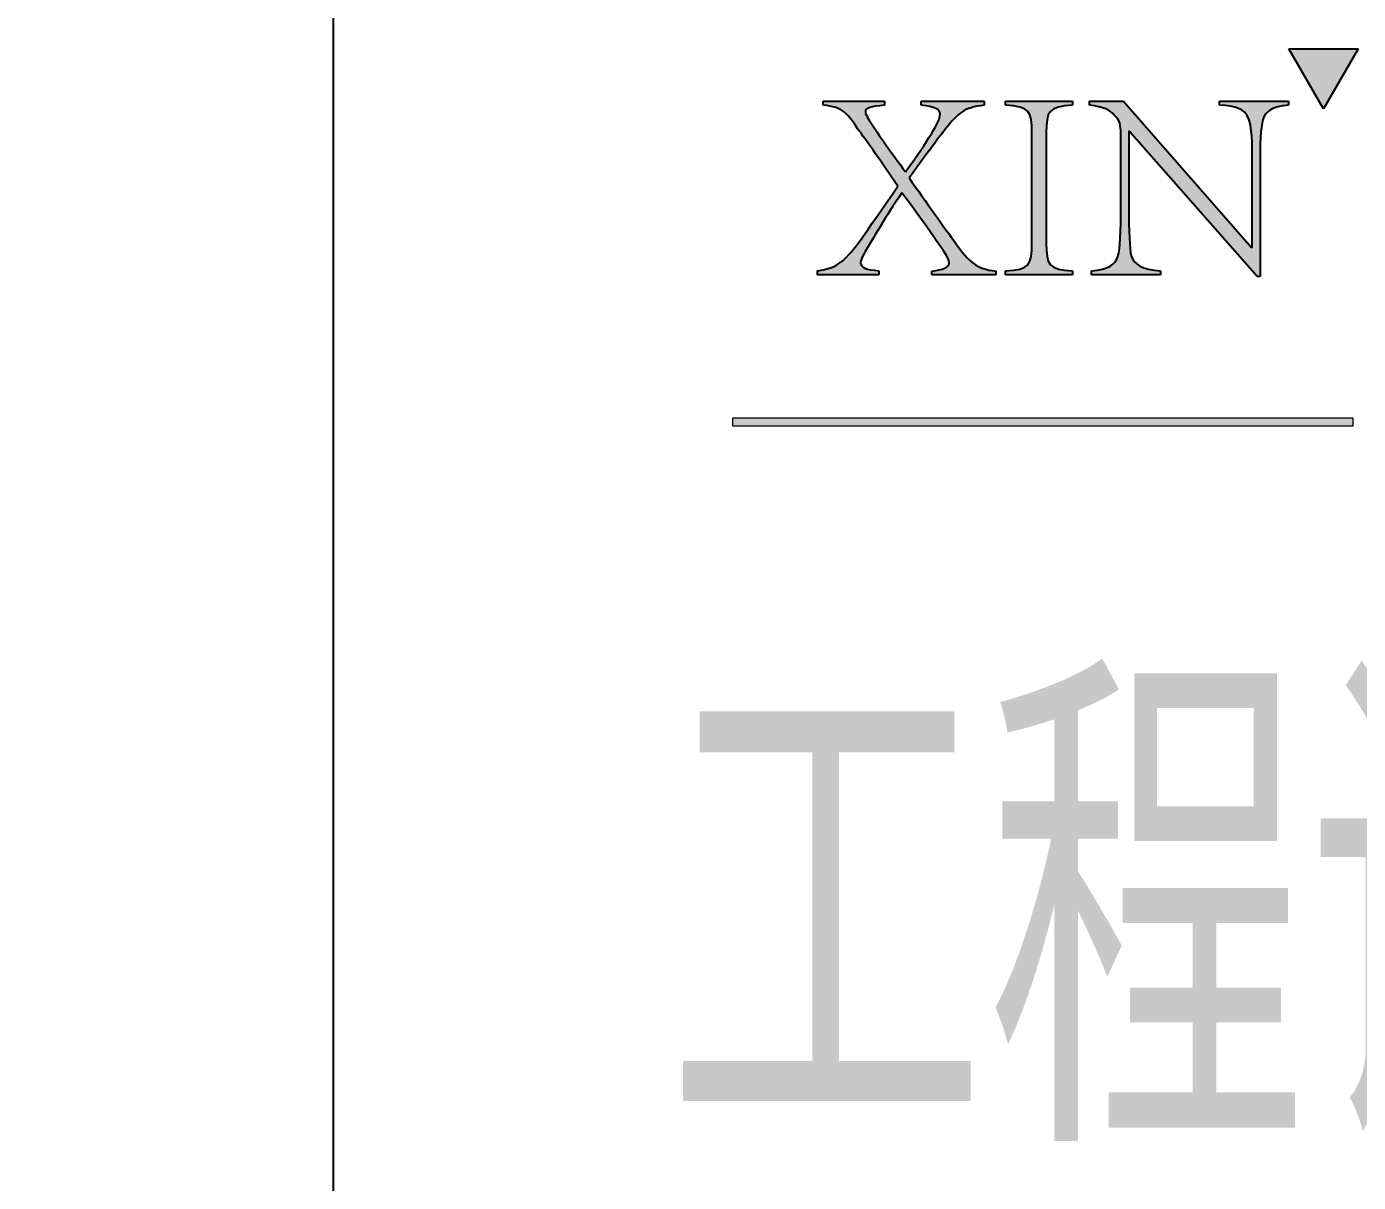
# Model space of a CAD drawing. Extents: x -191212 to 1245715665, y -234495 to 250873.
# Drawn here: x 207337 to 209038, y -75196 to -73719 of the extents above; entities that cross this region are included whole.
import ezdxf

# ---------------------------------------------------------------- set-up
doc = ezdxf.new("R2010")
doc.units = 0
doc.header["$LTSCALE"] = 500
doc.layers.get('0').update_dxf_attribs({"linetype": 'CONTINUOUS'})
doc.layers.get('Defpoints').update_dxf_attribs({"linetype": 'CONTINUOUS'})
for name, color, linetype in [('AXIS', 3, 'CONTINUOUS'), ('TWT_DIM', 3, 'CONTINUOUS'), ('图层 1', 7, 'CONTINUOUS')]:
    doc.layers.add(name, color=color, linetype=linetype)
doc.styles.add('-黑体', font='simhei.ttf', dxfattribs={"width": 0.8})
doc.styles.add('_TCH_DIM_T3', font='SIMPLEX', dxfattribs={"width": 0.705882, "bigfont": 'GBCBIG'})
doc.dimstyles.new('_TCH_ARCH&&200', dxfattribs={"dimtxt": 510, "dimasz": 200, "dimexe": 500, "dimexo": 600, "dimgap": 200, "dimtad": 1, "dimdec": 0, "dimzin": 0, "dimdsep": 46, "dimtxsty": '_TCH_DIM_T3', "dimblk": 'ARCHTICK', "dimcen": 0.09, "dimclrt": 225, "dimazin": 2, "dimtfac": 1, "dimtdec": 0, "dimtix": 1, "dimtmove": 2, "dimatfit": 3, "dimfxl": 1, "dimtolj": 1, "dimtzin": 0, "dimarcsym": 0})
doc.dimstyles.new('_TWT_ARCH&&100', dxfattribs={"dimtxt": 297.5, "dimasz": 100, "dimexe": 250, "dimexo": 300, "dimgap": 100, "dimtad": 1, "dimdec": 0, "dimzin": 0, "dimdsep": 46, "dimtxsty": '_TCH_DIM_T3', "dimblk": 'ARCHTICK', "dimcen": 0.09, "dimclrt": 7, "dimazin": 2, "dimtfac": 1, "dimtdec": 0, "dimtix": 1, "dimtmove": 2, "dimatfit": 3, "dimfxl": 1, "dimtolj": 1, "dimtzin": 0, "dimarcsym": 0})

# ---------------------------------------------------------------- blocks, each defined once
blk = doc.blocks.new('_ArchTick')
at = {"color": 0, "linetype": 'ByBlock', "const_width": 0.4}
blk.add_lwpolyline([(-0.5, -0.5), (0.5, 0.5)], dxfattribs=at)
blk = doc.blocks.new('*D200')
at = {"layer": 'AXIS', "color": 0, "lineweight": -2}
for p, q in [((278887.8, 52433.3), (283787.8, 52433.3)), ((283287.8, 44433.3), (283287.8, 52433.3)), ((278887.8, 44433.3), (283787.8, 44433.3))]:
    blk.add_line(p, q, dxfattribs=at)
at = {"layer": 'Defpoints', "color": 0}
for p in [(278287.8, 52433.3), (283287.8, 52433.3), (278287.8, 44433.3), (161593.6, -91198.8), (162081.3, -91198.8), (161593.6, -92638.9)]:
    blk.add_point(p, dxfattribs=at)
at = {"layer": 'TWT_DIM', "color": 0, "lineweight": -2}
for p, q in [((161893.6, -91198.8), (162331.3, -91198.8)), ((162081.3, -92638.9), (162081.3, -91198.8)), ((161893.6, -92638.9), (162331.3, -92638.9))]:
    blk.add_line(p, q, dxfattribs=at)
at = {"layer": 'AXIS', "color": 0, "lineweight": -2, "xscale": 200, "yscale": 200, "zscale": 200}
for p, rotation in [((283287.8, 52433.3), 90), ((283287.8, 44433.3), 270)]:
    blk.add_blockref('_ArchTick', p, dxfattribs=dict(at, rotation=rotation))
at = {"layer": 'TWT_DIM', "color": 0, "lineweight": -2, "xscale": 100, "yscale": 100, "zscale": 100}
for p, rotation in [((162081.3, -91198.8), 90), ((162081.3, -92638.9), 270)]:
    blk.add_blockref('_ArchTick', p, dxfattribs=dict(at, rotation=rotation))
at = {"layer": 'AXIS', "color": 7, "insert": (282832.8, 48433.3), "char_height": 510, "attachment_point": 5, "rotation": 90, "style": '_TCH_DIM_T3'}
blk.add_mtext('\\A1;8000', dxfattribs=at)
at = {"layer": 'TWT_DIM', "color": 7, "insert": (161832.5, -91918.9), "char_height": 297.5, "attachment_point": 5, "rotation": 90, "style": '_TCH_DIM_T3'}
blk.add_mtext('\\A1;1800', dxfattribs=at)

msp = doc.modelspace()

# ---------------------------------------------------------------- hatches: boundary and pattern name
for points in [[(209038.1, -73747.3), (208993.9, -73824), (208949.6, -73747.3)], [(208239.2, -74218.9), (209031.6, -74218.9), (209031.6, -74229.6), (208239.2, -74229.6)]]:
    msp.add_hatch(color=256).paths.add_polyline_path(points)
h = msp.add_hatch(color=256)
edge = h.paths.add_edge_path()
edge.add_spline(control_points=[(208697.7, -74036), (208697.7, -74036), (208697.7, -74031), (208697.7, -74031)], knot_values=[25, 25, 25, 25, 26, 26, 26, 26], degree=3, periodic=0)
edge.add_spline(control_points=[(208697.7, -74031), (208718.6, -74029.6), (208728.5, -74022.5), (208731.3, -74012.6)], knot_values=[0, 0, 0, 0, 1, 1, 1, 1], degree=3, periodic=0)
edge.add_spline(control_points=[(208731.3, -74012.6), (208734.2, -74002), (208735.2, -73982.5), (208735.2, -73946.8)], knot_values=[1, 1, 1, 1, 2, 2, 2, 2], degree=3, periodic=0)
edge.add_spline(control_points=[(208735.2, -73946.8), (208735.2, -73946.8), (208735.2, -73870), (208735.2, -73870)], knot_values=[2, 2, 2, 2, 3, 3, 3, 3], degree=3, periodic=0)
edge.add_spline(control_points=[(208735.2, -73870), (208735.2, -73838.5), (208733.5, -73840.2), (208727.1, -73832.4)], knot_values=[3, 3, 3, 3, 4, 4, 4, 4], degree=3, periodic=0)
edge.add_spline(control_points=[(208727.1, -73832.4), (208721.1, -73825.4), (208713.7, -73821.5), (208694.9, -73819.4)], knot_values=[4, 4, 4, 4, 5, 5, 5, 5], degree=3, periodic=0)
edge.add_spline(control_points=[(208694.9, -73819.4), (208694.9, -73819.4), (208694.9, -73814.4), (208694.9, -73814.4)], knot_values=[5, 5, 5, 5, 6, 6, 6, 6], degree=3, periodic=0)
edge.add_spline(control_points=[(208694.9, -73814.4), (208694.9, -73814.4), (208738.4, -73814.4), (208738.4, -73814.4)], knot_values=[6, 6, 6, 6, 7, 7, 7, 7], degree=3, periodic=0)
edge.add_spline(control_points=[(208738.4, -73814.4), (208738.4, -73814.4), (208901.9, -74001.3), (208901.9, -74001.3)], knot_values=[7, 7, 7, 7, 8, 8, 8, 8], degree=3, periodic=0)
edge.add_spline(control_points=[(208901.9, -74001.3), (208901.9, -74001.3), (208903, -74001.3), (208903, -74001.3)], knot_values=[8, 8, 8, 8, 9, 9, 9, 9], degree=3, periodic=0)
edge.add_spline(control_points=[(208903, -74001.3), (208903, -74001.3), (208903, -73900.4), (208903, -73900.4)], knot_values=[9, 9, 9, 9, 10, 10, 10, 10], degree=3, periodic=0)
edge.add_spline(control_points=[(208903, -73900.4), (208903, -73831.4), (208902.7, -73822.2), (208861.2, -73819.4)], knot_values=[10, 10, 10, 10, 11, 11, 11, 11], degree=3, periodic=0)
edge.add_spline(control_points=[(208861.2, -73819.4), (208861.2, -73819.4), (208861.2, -73814.4), (208861.2, -73814.4)], knot_values=[11, 11, 11, 11, 12, 12, 12, 12], degree=3, periodic=0)
edge.add_spline(control_points=[(208861.2, -73814.4), (208861.2, -73814.4), (208949, -73814.4), (208949, -73814.4)], knot_values=[12, 12, 12, 12, 13, 13, 13, 13], degree=3, periodic=0)
edge.add_spline(control_points=[(208949, -73814.4), (208949, -73814.4), (208949, -73819.4), (208949, -73819.4)], knot_values=[13, 13, 13, 13, 14, 14, 14, 14], degree=3, periodic=0)
edge.add_spline(control_points=[(208949, -73819.4), (208928.5, -73821.1), (208919.6, -73827.8), (208916.4, -73838.1)], knot_values=[14, 14, 14, 14, 15, 15, 15, 15], degree=3, periodic=0)
edge.add_spline(control_points=[(208916.4, -73838.1), (208913.3, -73849.1), (208912.9, -73867.1), (208912.9, -73900.4)], knot_values=[15, 15, 15, 15, 16, 16, 16, 16], degree=3, periodic=0)
edge.add_spline(control_points=[(208912.9, -73900.4), (208912.9, -73900.4), (208912.9, -74038.4), (208912.9, -74038.4)], knot_values=[16, 16, 16, 16, 17, 17, 17, 17], degree=3, periodic=0)
edge.add_spline(control_points=[(208912.9, -74038.4), (208912.9, -74038.4), (208909, -74038.4), (208909, -74038.4)], knot_values=[17, 17, 17, 17, 18, 18, 18, 18], degree=3, periodic=0)
edge.add_spline(control_points=[(208909, -74038.4), (208909, -74038.4), (208745.8, -73852.6), (208745.8, -73852.6)], knot_values=[18, 18, 18, 18, 19, 19, 19, 19], degree=3, periodic=0)
edge.add_spline(control_points=[(208745.8, -73852.6), (208745.8, -73852.6), (208745.1, -73852.6), (208745.1, -73852.6)], knot_values=[19, 19, 19, 19, 20, 20, 20, 20], degree=3, periodic=0)
edge.add_spline(control_points=[(208745.1, -73852.6), (208745.1, -73852.6), (208745.1, -73946.8), (208745.1, -73946.8)], knot_values=[20, 20, 20, 20, 21, 21, 21, 21], degree=3, periodic=0)
edge.add_spline(control_points=[(208745.1, -73946.8), (208745.5, -73982.5), (208745.8, -74002), (208748.3, -74011.9)], knot_values=[21, 21, 21, 21, 22, 22, 22, 22], degree=3, periodic=0)
edge.add_spline(control_points=[(208748.3, -74011.9), (208751.5, -74022.9), (208762.1, -74029.2), (208785.8, -74031)], knot_values=[22, 22, 22, 22, 23, 23, 23, 23], degree=3, periodic=0)
edge.add_spline(control_points=[(208785.8, -74031), (208785.8, -74031), (208785.8, -74036), (208785.8, -74036)], knot_values=[23, 23, 23, 23, 24, 24, 24, 24], degree=3, periodic=0)
edge.add_spline(control_points=[(208785.8, -74036), (208785.8, -74036), (208697.7, -74036), (208697.7, -74036)], knot_values=[24, 24, 24, 24, 25, 25, 25, 25], degree=3, periodic=0)
edge = h.paths.add_edge_path()
edge.add_spline(control_points=[(208587.7, -74036), (208587.7, -74036), (208587.7, -74031), (208587.7, -74031)], knot_values=[11, 11, 11, 11, 12, 12, 12, 12], degree=3, periodic=0)
edge.add_spline(control_points=[(208587.7, -74031), (208618.4, -74029.6), (208621.3, -74023.6), (208621.3, -73995.6)], knot_values=[0, 0, 0, 0, 1, 1, 1, 1], degree=3, periodic=0)
edge.add_spline(control_points=[(208621.3, -73995.6), (208621.3, -73995.6), (208621.3, -73854.7), (208621.3, -73854.7)], knot_values=[1, 1, 1, 1, 2, 2, 2, 2], degree=3, periodic=0)
edge.add_spline(control_points=[(208621.3, -73854.7), (208621.3, -73827.1), (208618.4, -73821.1), (208587.7, -73819.4)], knot_values=[2, 2, 2, 2, 3, 3, 3, 3], degree=3, periodic=0)
edge.add_spline(control_points=[(208587.7, -73819.4), (208587.7, -73819.4), (208587.7, -73814.4), (208587.7, -73814.4)], knot_values=[3, 3, 3, 3, 4, 4, 4, 4], degree=3, periodic=0)
edge.add_spline(control_points=[(208587.7, -73814.4), (208587.7, -73814.4), (208673.3, -73814.4), (208673.3, -73814.4)], knot_values=[4, 4, 4, 4, 5, 5, 5, 5], degree=3, periodic=0)
edge.add_spline(control_points=[(208673.3, -73814.4), (208673.3, -73814.4), (208673.3, -73819.4), (208673.3, -73819.4)], knot_values=[5, 5, 5, 5, 6, 6, 6, 6], degree=3, periodic=0)
edge.add_spline(control_points=[(208673.3, -73819.4), (208642.9, -73821.1), (208639.7, -73827.1), (208639.7, -73854.7)], knot_values=[6, 6, 6, 6, 7, 7, 7, 7], degree=3, periodic=0)
edge.add_spline(control_points=[(208639.7, -73854.7), (208639.7, -73854.7), (208639.7, -73995.6), (208639.7, -73995.6)], knot_values=[7, 7, 7, 7, 8, 8, 8, 8], degree=3, periodic=0)
edge.add_spline(control_points=[(208639.7, -73995.6), (208639.7, -74023.6), (208642.9, -74029.6), (208673.3, -74031)], knot_values=[8, 8, 8, 8, 9, 9, 9, 9], degree=3, periodic=0)
edge.add_spline(control_points=[(208673.3, -74031), (208673.3, -74031), (208673.3, -74036), (208673.3, -74036)], knot_values=[9, 9, 9, 9, 10, 10, 10, 10], degree=3, periodic=0)
edge.add_spline(control_points=[(208673.3, -74036), (208673.3, -74036), (208587.7, -74036), (208587.7, -74036)], knot_values=[10, 10, 10, 10, 11, 11, 11, 11], degree=3, periodic=0)
edge = h.paths.add_edge_path()
edge.add_spline(control_points=[(208354.5, -73819.4), (208354.5, -73819.4), (208354.5, -73814.4), (208354.5, -73814.4)], knot_values=[30, 30, 30, 30, 31, 31, 31, 31], degree=3, periodic=0)
edge.add_spline(control_points=[(208354.5, -73814.4), (208354.5, -73814.4), (208433.1, -73814.4), (208433.1, -73814.4)], knot_values=[0, 0, 0, 0, 1, 1, 1, 1], degree=3, periodic=0)
edge.add_spline(control_points=[(208433.1, -73814.4), (208433.1, -73814.4), (208433.1, -73819.4), (208433.1, -73819.4)], knot_values=[1, 1, 1, 1, 2, 2, 2, 2], degree=3, periodic=0)
edge.add_spline(control_points=[(208433.1, -73819.4), (208415.3, -73821.1), (208408.6, -73822.9), (208408.6, -73827.8), (208408.6, -73830.3), (208410.4, -73833.9), (208413.6, -73838.5)], knot_values=[2, 2, 2, 2, 3, 3, 3, 4, 4, 4, 4], degree=3, periodic=0)
edge.add_spline(control_points=[(208413.6, -73838.5), (208426, -73858.6), (208442.6, -73880.9), (208459.9, -73904.6)], knot_values=[4, 4, 4, 4, 5, 5, 5, 5], degree=3, periodic=0)
edge.add_spline(control_points=[(208459.9, -73904.6), (208480.8, -73875.3), (208504.2, -73841.7), (208504.2, -73831), (208504.2, -73824.3), (208497.1, -73821.5), (208479.8, -73819.4)], knot_values=[5, 5, 5, 5, 6, 6, 6, 7, 7, 7, 7], degree=3, periodic=0)
edge.add_spline(control_points=[(208479.8, -73819.4), (208479.8, -73819.4), (208479.8, -73814.4), (208479.8, -73814.4)], knot_values=[7, 7, 7, 7, 8, 8, 8, 8], degree=3, periodic=0)
edge.add_spline(control_points=[(208479.8, -73814.4), (208479.8, -73814.4), (208560.5, -73814.4), (208560.5, -73814.4)], knot_values=[8, 8, 8, 8, 9, 9, 9, 9], degree=3, periodic=0)
edge.add_spline(control_points=[(208560.5, -73814.4), (208560.5, -73814.4), (208560.5, -73819.4), (208560.5, -73819.4)], knot_values=[9, 9, 9, 9, 10, 10, 10, 10], degree=3, periodic=0)
edge.add_spline(control_points=[(208560.5, -73819.4), (208533.2, -73822.5), (208527.6, -73829.6), (208511.3, -73849.4)], knot_values=[10, 10, 10, 10, 11, 11, 11, 11], degree=3, periodic=0)
edge.add_spline(control_points=[(208511.3, -73849.4), (208506.3, -73855.8), (208494.6, -73871), (208464.5, -73912.4)], knot_values=[11, 11, 11, 11, 12, 12, 12, 12], degree=3, periodic=0)
edge.add_spline(control_points=[(208464.5, -73912.4), (208486.1, -73943.2), (208509.1, -73975.4), (208524.4, -73996.3)], knot_values=[12, 12, 12, 12, 13, 13, 13, 13], degree=3, periodic=0)
edge.add_spline(control_points=[(208524.4, -73996.3), (208540.3, -74019), (208550.2, -74028.9), (208575.3, -74031.3)], knot_values=[13, 13, 13, 13, 14, 14, 14, 14], degree=3, periodic=0)
edge.add_spline(control_points=[(208575.3, -74031.3), (208575.3, -74031.3), (208575.3, -74036), (208575.3, -74036)], knot_values=[14, 14, 14, 14, 15, 15, 15, 15], degree=3, periodic=0)
edge.add_spline(control_points=[(208575.3, -74036), (208575.3, -74036), (208493.6, -74036), (208493.6, -74036)], knot_values=[15, 15, 15, 15, 16, 16, 16, 16], degree=3, periodic=0)
edge.add_spline(control_points=[(208493.6, -74036), (208493.6, -74036), (208493.6, -74031.3), (208493.6, -74031.3)], knot_values=[16, 16, 16, 16, 17, 17, 17, 17], degree=3, periodic=0)
edge.add_spline(control_points=[(208493.6, -74031.3), (208507.7, -74029.6), (208515.5, -74027.1), (208515.5, -74020.7), (208515.5, -74018.3), (208514.4, -74015.8), (208512.7, -74012.2)], knot_values=[17, 17, 17, 17, 18, 18, 18, 19, 19, 19, 19], degree=3, periodic=0)
edge.add_spline(control_points=[(208512.7, -74012.2), (208502.8, -73996.7), (208475.9, -73958.8), (208455.3, -73931.2)], knot_values=[19, 19, 19, 19, 20, 20, 20, 20], degree=3, periodic=0)
edge.add_spline(control_points=[(208455.3, -73931.2), (208433.8, -73963.4), (208418.9, -73988.9), (208406.1, -74010.5)], knot_values=[20, 20, 20, 20, 21, 21, 21, 21], degree=3, periodic=0)
edge.add_spline(control_points=[(208406.1, -74010.5), (208404, -74014.7), (208402.6, -74017.9), (208402.6, -74020.4), (208402.6, -74026.8), (208409.3, -74029.6), (208426, -74031)], knot_values=[21, 21, 21, 21, 22, 22, 22, 23, 23, 23, 23], degree=3, periodic=0)
edge.add_spline(control_points=[(208426, -74031), (208426, -74031), (208426, -74036), (208426, -74036)], knot_values=[23, 23, 23, 23, 24, 24, 24, 24], degree=3, periodic=0)
edge.add_spline(control_points=[(208426, -74036), (208426, -74036), (208347.4, -74036), (208347.4, -74036)], knot_values=[24, 24, 24, 24, 25, 25, 25, 25], degree=3, periodic=0)
edge.add_spline(control_points=[(208347.4, -74036), (208347.4, -74036), (208347.4, -74031), (208347.4, -74031)], knot_values=[25, 25, 25, 25, 26, 26, 26, 26], degree=3, periodic=0)
edge.add_spline(control_points=[(208347.4, -74031), (208368.3, -74028.5), (208377.5, -74021.4), (208388.1, -74009.8)], knot_values=[26, 26, 26, 26, 27, 27, 27, 27], degree=3, periodic=0)
edge.add_spline(control_points=[(208388.1, -74009.8), (208391.6, -74006.9), (208407.2, -73985.7), (208450, -73923)], knot_values=[27, 27, 27, 27, 28, 28, 28, 28], degree=3, periodic=0)
edge.add_spline(control_points=[(208450, -73923), (208429.9, -73893.3), (208410.4, -73864.7), (208401.9, -73854)], knot_values=[28, 28, 28, 28, 29, 29, 29, 29], degree=3, periodic=0)
edge.add_spline(control_points=[(208401.9, -73854), (208384.2, -73828.5), (208381.7, -73822.5), (208354.5, -73819.4)], knot_values=[29, 29, 29, 29, 30, 30, 30, 30], degree=3, periodic=0)

# ---------------------------------------------------------------- linework, layer by layer
for p, q in [((208993.9, -73824), (208949.6, -73747.3)), ((208949.6, -73747.3), (209038.1, -73747.3)), ((209038.1, -73747.3), (208993.9, -73824))]:
    msp.add_line(p, q)
at = {"lineweight": 0}
for p, q in [((208239.2, -74218.9), (209031.6, -74218.9)), ((209031.6, -74229.6), (208239.2, -74229.6)), ((209031.6, -74218.9), (209031.6, -74229.6))]:
    msp.add_line(p, q, dxfattribs=at)
msp.add_lwpolyline([(207728.9, -68566.7), (211938.4, -68566.7), (211938.4, -108566.7), (207728.9, -108566.7)], close=True)
for points in [[(208354.5, -73814.4), (208354.5, -73814.4), (208433.1, -73814.4), (208433.1, -73814.4)], [(208354.5, -73819.4), (208354.5, -73819.4), (208354.5, -73814.4), (208354.5, -73814.4)], [(208401.9, -73854), (208384.2, -73828.5), (208381.7, -73822.5), (208354.5, -73819.4)], [(208433.1, -73814.4), (208433.1, -73814.4), (208433.1, -73819.4), (208433.1, -73819.4)], [(208479.8, -73819.4), (208479.8, -73819.4), (208479.8, -73814.4), (208479.8, -73814.4)], [(208479.8, -73814.4), (208479.8, -73814.4), (208560.5, -73814.4), (208560.5, -73814.4)], [(208560.5, -73819.4), (208533.2, -73822.5), (208527.6, -73829.6), (208511.3, -73849.4)], [(208560.5, -73814.4), (208560.5, -73814.4), (208560.5, -73819.4), (208560.5, -73819.4)], [(208587.7, -73819.4), (208587.7, -73819.4), (208587.7, -73814.4), (208587.7, -73814.4)], [(208587.7, -73814.4), (208587.7, -73814.4), (208673.3, -73814.4), (208673.3, -73814.4)], [(208621.3, -73854.7), (208621.3, -73827.1), (208618.4, -73821.1), (208587.7, -73819.4)], [(208673.3, -73819.4), (208642.9, -73821.1), (208639.7, -73827.1), (208639.7, -73854.7)], [(208673.3, -73814.4), (208673.3, -73814.4), (208673.3, -73819.4), (208673.3, -73819.4)], [(208694.9, -73819.4), (208694.9, -73819.4), (208694.9, -73814.4), (208694.9, -73814.4)], [(208694.9, -73814.4), (208694.9, -73814.4), (208738.4, -73814.4), (208738.4, -73814.4)], [(208727.1, -73832.4), (208721.1, -73825.4), (208713.7, -73821.5), (208694.9, -73819.4)], [(208738.4, -73814.4), (208738.4, -73814.4), (208901.9, -74001.3), (208901.9, -74001.3)], [(208861.2, -73819.4), (208861.2, -73819.4), (208861.2, -73814.4), (208861.2, -73814.4)], [(208861.2, -73814.4), (208861.2, -73814.4), (208949, -73814.4), (208949, -73814.4)], [(208903, -73900.4), (208903, -73831.4), (208902.7, -73822.2), (208861.2, -73819.4)], [(208949, -73819.4), (208928.5, -73821.1), (208919.6, -73827.8), (208916.4, -73838.1)], [(208949, -73814.4), (208949, -73814.4), (208949, -73819.4), (208949, -73819.4)], [(208413.6, -73838.5), (208426, -73858.6), (208442.6, -73880.9), (208459.9, -73904.6)], [(208735.2, -73870), (208735.2, -73838.5), (208733.5, -73840.2), (208727.1, -73832.4)], [(208916.4, -73838.1), (208913.3, -73849.1), (208912.9, -73867.1), (208912.9, -73900.4)], [(208450, -73923), (208429.9, -73893.3), (208410.4, -73864.7), (208401.9, -73854)], [(208511.3, -73849.4), (208506.3, -73855.8), (208494.6, -73871), (208464.5, -73912.4)], [(208621.3, -73995.6), (208621.3, -73995.6), (208621.3, -73854.7), (208621.3, -73854.7)], [(208639.7, -73854.7), (208639.7, -73854.7), (208639.7, -73995.6), (208639.7, -73995.6)], [(208745.8, -73852.6), (208745.8, -73852.6), (208745.1, -73852.6), (208745.1, -73852.6)], [(208745.1, -73852.6), (208745.1, -73852.6), (208745.1, -73946.8), (208745.1, -73946.8)], [(208909, -74038.4), (208909, -74038.4), (208745.8, -73852.6), (208745.8, -73852.6)], [(208735.2, -73946.8), (208735.2, -73946.8), (208735.2, -73870), (208735.2, -73870)], [(208903, -74001.3), (208903, -74001.3), (208903, -73900.4), (208903, -73900.4)], [(208912.9, -73900.4), (208912.9, -73900.4), (208912.9, -74038.4), (208912.9, -74038.4)], [(208388.1, -74009.8), (208391.6, -74006.9), (208407.2, -73985.7), (208450, -73923)], [(208464.5, -73912.4), (208486.1, -73943.2), (208509.1, -73975.4), (208524.4, -73996.3)], [(208455.3, -73931.2), (208433.8, -73963.4), (208418.9, -73988.9), (208406.1, -74010.5)], [(208512.7, -74012.2), (208502.8, -73996.7), (208475.9, -73958.8), (208455.3, -73931.2)], [(208731.3, -74012.6), (208734.2, -74002), (208735.2, -73982.5), (208735.2, -73946.8)], [(208745.1, -73946.8), (208745.5, -73982.5), (208745.8, -74002), (208748.3, -74011.9)], [(208347.4, -74031), (208368.3, -74028.5), (208377.5, -74021.4), (208388.1, -74009.8)], [(208524.4, -73996.3), (208540.3, -74019), (208550.2, -74028.9), (208575.3, -74031.3)], [(208587.7, -74031), (208618.4, -74029.6), (208621.3, -74023.6), (208621.3, -73995.6)], [(208639.7, -73995.6), (208639.7, -74023.6), (208642.9, -74029.6), (208673.3, -74031)], [(208901.9, -74001.3), (208901.9, -74001.3), (208903, -74001.3), (208903, -74001.3)], [(208697.7, -74031), (208718.6, -74029.6), (208728.5, -74022.5), (208731.3, -74012.6)], [(208748.3, -74011.9), (208751.5, -74022.9), (208762.1, -74029.2), (208785.8, -74031)], [(208347.4, -74036), (208347.4, -74036), (208347.4, -74031), (208347.4, -74031)], [(208426, -74036), (208426, -74036), (208347.4, -74036), (208347.4, -74036)], [(208426, -74031), (208426, -74031), (208426, -74036), (208426, -74036)], [(208493.6, -74036), (208493.6, -74036), (208493.6, -74031.3), (208493.6, -74031.3)], [(208575.3, -74036), (208575.3, -74036), (208493.6, -74036), (208493.6, -74036)], [(208575.3, -74031.3), (208575.3, -74031.3), (208575.3, -74036), (208575.3, -74036)], [(208587.7, -74036), (208587.7, -74036), (208587.7, -74031), (208587.7, -74031)], [(208673.3, -74036), (208673.3, -74036), (208587.7, -74036), (208587.7, -74036)], [(208673.3, -74031), (208673.3, -74031), (208673.3, -74036), (208673.3, -74036)], [(208697.7, -74036), (208697.7, -74036), (208697.7, -74031), (208697.7, -74031)], [(208785.8, -74036), (208785.8, -74036), (208697.7, -74036), (208697.7, -74036)], [(208785.8, -74031), (208785.8, -74031), (208785.8, -74036), (208785.8, -74036)], [(208912.9, -74038.4), (208912.9, -74038.4), (208909, -74038.4), (208909, -74038.4)]]:
    msp.add_open_spline(points, degree=3)
for points, knots in [([(208433.1, -73819.4), (208415.3, -73821.1), (208408.6, -73822.9), (208408.6, -73827.8), (208408.6, -73830.3), (208410.4, -73833.9), (208413.6, -73838.5)], [2, 2, 2, 2, 3, 3, 3, 4, 4, 4, 4]), ([(208459.9, -73904.6), (208480.8, -73875.3), (208504.2, -73841.7), (208504.2, -73831), (208504.2, -73824.3), (208497.1, -73821.5), (208479.8, -73819.4)], [5, 5, 5, 5, 6, 6, 6, 7, 7, 7, 7]), ([(208406.1, -74010.5), (208404, -74014.7), (208402.6, -74017.9), (208402.6, -74020.4), (208402.6, -74026.8), (208409.3, -74029.6), (208426, -74031)], [21, 21, 21, 21, 22, 22, 22, 23, 23, 23, 23]), ([(208493.6, -74031.3), (208507.7, -74029.6), (208515.5, -74027.1), (208515.5, -74020.7), (208515.5, -74018.3), (208514.4, -74015.8), (208512.7, -74012.2)], [17, 17, 17, 17, 18, 18, 18, 19, 19, 19, 19])]:
    msp.add_open_spline(points, degree=3, knots=knots)
at = {"layer": '图层 1', "lineweight": 0}
msp.add_line((208239.2, -74229.6), (208239.2, -74218.9), dxfattribs=at)

# ---------------------------------------------------------------- texts
at = {"style": '-黑体', "width": 0.6}
msp.add_text('工程设计有限公司', height=500, dxfattribs=at).set_placement((208154.2, -75089.5))

# ---------------------------------------------------------------- dimensions: what is measured, and where the dimension line sits
at = {"layer": 'AXIS'}
dim = msp.add_aligned_dim(p1=(278287.8, 44433.3), p2=(278287.8, 52433.3), distance=-5000, dimstyle='_TCH_ARCH&&200', override={"dimclrt": 7}, dxfattribs=at)
dim.commit()
dim.dimension.update_dxf_attribs({"geometry": '*D200', "text_midpoint": (282832.8, 48433.3)})
at = {"layer": 'TWT_DIM'}
dim = msp.add_aligned_dim(p1=(161593.6, -92638.9, 33805.3), p2=(161593.6, -91198.8, 33805.3), distance=-487.7, text='1800', dimstyle='_TWT_ARCH&&100', dxfattribs=at)
dim.commit()
dim.dimension.update_dxf_attribs({"geometry": '*D200', "text_midpoint": (161832.5, -91918.9, 33805.3)})

doc.saveas('drawing.dxf')
